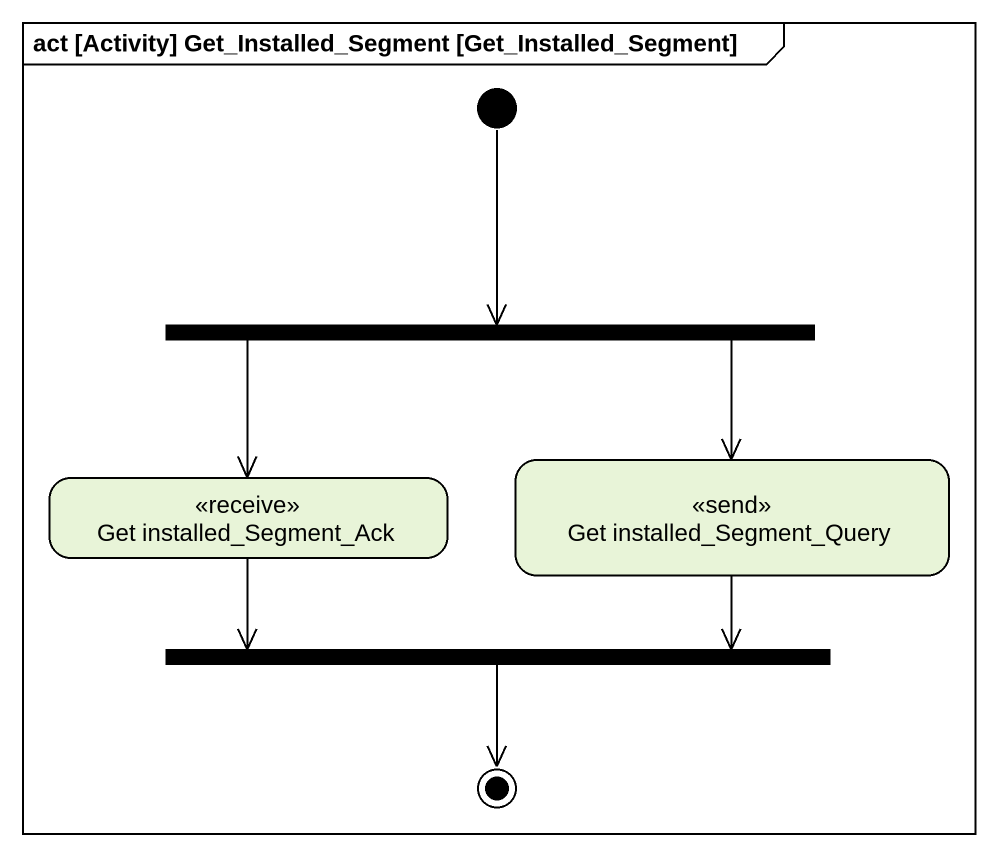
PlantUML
@startuml
mainframe act [Activity] Get_Installed_Segment [Get_Installed_Segment]
hide empty description
state fork1 <<fork>>
state "Get installed_Segment_Ack" as Get_installed_Segment_Ack <<receive>>
state "Get installed_Segment_Query" as Get_installed_Segment_Query <<send>>
state fork2 <<join>>
[*] --> fork1
fork1 --> Get_installed_Segment_Ack
fork1 --> Get_installed_Segment_Query
Get_installed_Segment_Ack -right-> fork2
Get_installed_Segment_Query -left-> fork2
fork2 --> [*]
@enduml
